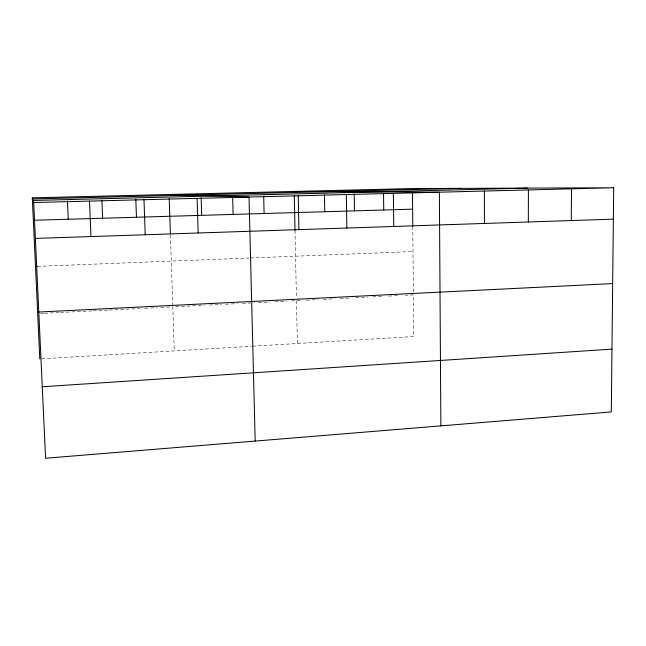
<?xml version="1.0" encoding="UTF-8"?>
<svg xmlns="http://www.w3.org/2000/svg" width="646" height="646" viewBox="0 0 646 646"><rect width="100%" height="100%" fill="white"/><g stroke="black" fill="none" stroke-linecap="round" stroke-linejoin="round"><path stroke-width="0.48" stroke-dasharray="3.23 2.42" d="M41.772 358.837L251.464 346.272M252.449 346.208L413.771 336.542L413.392 294.859L405.494 295.254M40.658 313.463L43.621 313.318M44.606 313.27L59.408 312.527M60.401 312.478L92.257 310.887M93.258 310.839L108.237 310.088M109.222 310.04L125.001 309.256M125.986 309.208L139.786 308.513M144.785 308.263L156.792 307.666M160.797 307.464L172.805 306.866L174.258 350.899M175.76 306.721L191.555 305.929M192.54 305.881L204.386 305.292M209.409 305.041L221.457 304.436M225.478 304.242L237.494 303.636M242.452 303.394L254.33 302.796M258.287 302.603L270.117 302.013M274.994 301.763L286.711 301.181M291.588 300.939L302.441 300.398M306.422 300.196L318.357 299.599M323.331 299.356L335.145 298.767M340.046 298.517L350.835 297.984M355.744 297.733L367.752 297.136M372.758 296.885L383.764 296.336M388.714 296.094L399.575 295.545M37.484 266.386L249.227 258.02M250.22 257.98L412.996 251.544M170.423 234.829L172.74 304.88M295.012 230.477L296.409 297.798M296.474 300.697L297.362 343.519M412.77 226.528L413.367 291.911"/><path stroke-width="0.97" d="M528.331 221.982L528.412 189.932M571.298 220.552L571.508 188.834M613.7 187.76L611.302 411.922L45.591 458.24L33.705 202.521L32.3 197.838L412.423 188.559L613.7 187.76L33.705 202.521M42.273 386.768L611.972 349.123M38.8 312.034L612.674 283.586M35.498 266.467L37.484 266.386M35.377 238.422L613.361 219.147M33.342 220.278L412.608 209.151M32.631 198.944L461.535 188.366M33.083 200.454L527.322 188.107M294.205 191.45L439.369 192.201L440.879 425.875M169.082 194.503L249.025 197.038L255.186 441.081M32.3 197.838L39.81 358.95M67.45 200.858L68.242 219.252M89.519 201.1L90.973 236.573M101.898 200.163L102.617 218.243M143.977 199.711L145.221 234.764M135.813 199.307L136.459 217.25M169.212 198.459L170.391 233.852M197.127 198.362L198.185 232.996M201.164 197.652L201.689 215.336M232.673 197.829L233.117 214.415M263.689 196.069L264.101 213.503M298.234 195.786L298.92 229.637M294.285 195.48L295.012 230.477M324.454 194.712L324.76 211.726M346.337 194.567L346.862 228.038M354.202 193.962L354.452 210.854M383.53 193.219L383.732 209.99M393.374 193.372L393.737 226.471M412.463 192.484L412.77 226.528M484.371 191.054L484.443 223.451"/></g></svg>
